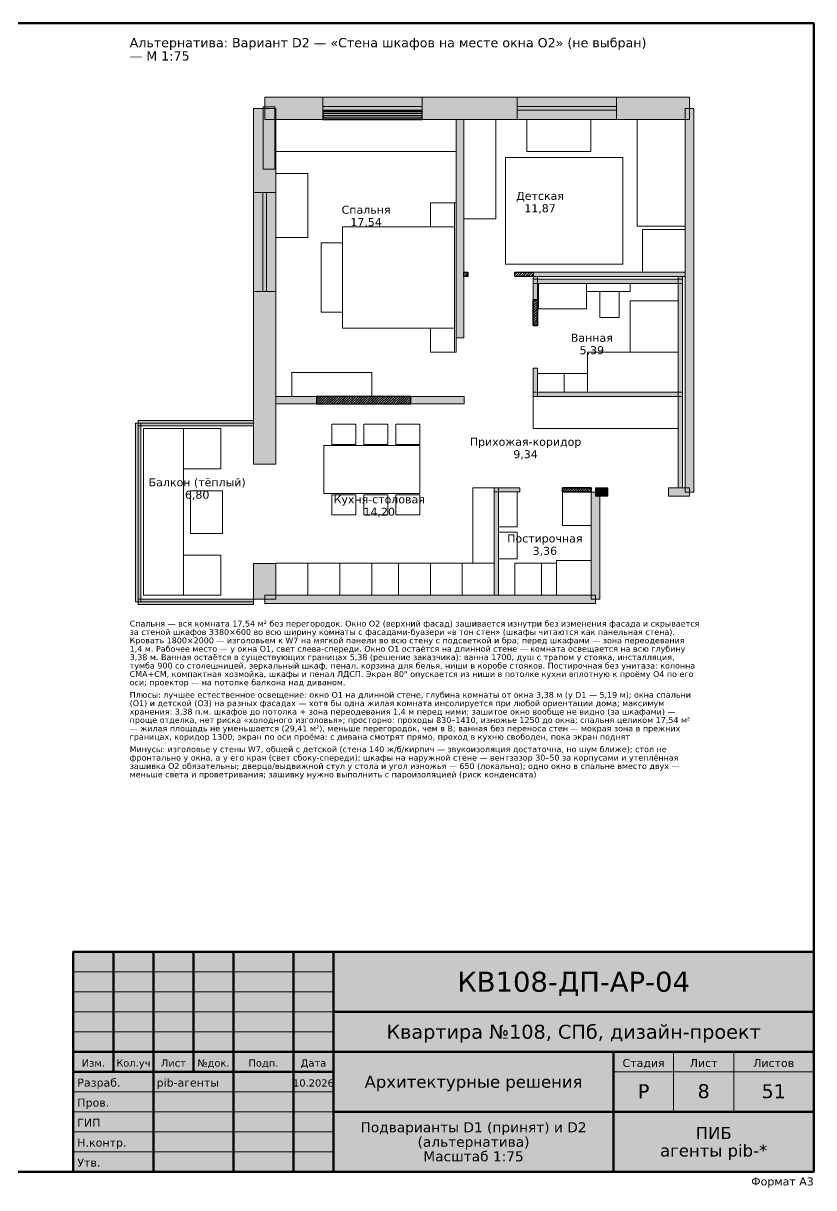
# Model space of a CAD drawing. Header units: millimetres. Extents: x 1500 to 31125, y 77 to 21900.
# Drawn here: x 16312 to 31125, y 77 to 21900 of the extents above; entities that cross this region are included whole.
import ezdxf
from ezdxf.enums import TextEntityAlignment as Align

# ---------------------------------------------------------------- set-up
doc = ezdxf.new("R2010")
doc.units = ezdxf.units.MM
for name, color, linetype in [('AR-NEW', 5, 'CONTINUOUS'), ('AR-WALLS', 7, 'CONTINUOUS'), ('FRAME', 7, 'CONTINUOUS'), ('FURN', 8, 'CONTINUOUS'), ('TEXT', 7, 'CONTINUOUS')]:
    doc.layers.add(name, color=color, linetype=linetype)
doc.styles.add('GOST', font='DejaVuSans.ttf')

msp = doc.modelspace()

# ---------------------------------------------------------------- hatches: boundary and pattern name
at = {"layer": 'AR-NEW', "true_color": 0x8a6d3b}
h = msp.add_hatch(dxfattribs=at)
h.set_pattern_fill('LINE', scale=13.75)
h.paths.add_polyline_path([(23786.25, 20096), (23786.25, 20246), (21926.25, 20246), (21926.25, 20096), (23786.25, 20096)])
at = {"layer": 'AR-NEW', "true_color": 0xf3ead8, "transparency": 33554559}
h = msp.add_hatch(color=7, dxfattribs=at)
h.dxf.hatch_style = 1
h.paths.add_polyline_path([(23786.25, 20096), (23786.25, 20246), (21926.25, 20246), (21926.25, 20096), (23786.25, 20096)])
at = {"layer": 'AR-NEW', "true_color": 0x1f4e9c}
h = msp.add_hatch(dxfattribs=at)
h.set_pattern_fill('ANSI31', scale=10.3125)
h.paths.add_polyline_path([(24566.25, 17156), (24566.25, 17236), (24646.25, 17236), (24646.25, 17156), (24566.25, 17156)])
h = msp.add_hatch(dxfattribs=at)
h.set_pattern_fill('ANSI31', scale=10.3125)
h.paths.add_polyline_path([(25866.25, 17236), (25866.25, 17156), (25526.25, 17156), (25526.25, 17236), (25866.25, 17236)])
h = msp.add_hatch(dxfattribs=at)
h.set_pattern_fill('ANSI31', scale=10.3125)
h.paths.add_polyline_path([(25946.25, 16235), (25946.25, 16716), (25866.25, 16716), (25866.25, 16235), (25946.25, 16235)])
at = {"layer": 'AR-NEW', "true_color": 0xe3eefb, "transparency": 33554559}
h = msp.add_hatch(color=7, dxfattribs=at)
h.dxf.hatch_style = 1
h.paths.add_polyline_path([(25946.25, 16235), (25946.25, 16716), (25866.25, 16716), (25866.25, 16235), (25946.25, 16235)])
at = {"layer": 'AR-NEW', "true_color": 0x1f4e9c}
h = msp.add_hatch(dxfattribs=at)
h.set_pattern_fill('ANSI31', scale=10.3125)
h.paths.add_polyline_path([(25866.25, 16716), (25946.25, 16716), (25946.25, 16235), (25866.25, 16235), (25866.25, 16716)])
h = msp.add_hatch(dxfattribs=at)
h.set_pattern_fill('ANSI31', scale=10.3125)
h.paths.add_polyline_path([(23576.25, 14766), (23576.25, 14906), (21806.25, 14906), (21806.25, 14766), (23576.25, 14766)])
at = {"layer": 'AR-NEW', "true_color": 0xfbf3df, "transparency": 33554559}
h = msp.add_hatch(color=7, dxfattribs=at)
h.dxf.hatch_style = 1
h.paths.add_polyline_path([(23576.25, 14766), (23576.25, 14906), (21806.25, 14906), (21806.25, 14766), (23576.25, 14766)])
at = {"layer": 'AR-NEW', "true_color": 0x1f4e9c}
h = msp.add_hatch(dxfattribs=at)
h.set_pattern_fill('ANSI31', scale=10.3125)
h.paths.add_polyline_path([(23576.25, 14765), (23576.25, 14905), (21806.25, 14905), (21806.25, 14765), (23576.25, 14765)])
h = msp.add_hatch(dxfattribs=at)
h.set_pattern_fill('ANSI31', scale=10.3125)
h.paths.add_polyline_path([(26956.25, 13116), (26956.25, 13196), (26416.25, 13196), (26416.25, 13116), (26956.25, 13116)])
at = {"layer": 'AR-NEW', "true_color": 0xe3eefb, "transparency": 33554559}
h = msp.add_hatch(color=7, dxfattribs=at)
h.dxf.hatch_style = 1
h.paths.add_polyline_path([(26956.25, 13116), (26956.25, 13196), (26416.25, 13196), (26416.25, 13116), (26956.25, 13116)])
at = {"layer": 'AR-NEW', "true_color": 0x1f4e9c}
h = msp.add_hatch(dxfattribs=at)
h.set_pattern_fill('ANSI31', scale=10.3125)
h.paths.add_polyline_path([(26956.25, 13196), (26956.25, 13116), (26416.25, 13116), (26416.25, 13196), (26956.25, 13196)])
at = {"layer": 'AR-WALLS', "true_color": 0x262626}
h = msp.add_hatch(color=7, dxfattribs=at)
h.dxf.hatch_style = 1
h.paths.add_polyline_path([(20836.25, 20516), (21926.25, 20516), (21926.25, 20096), (20836.25, 20096), (20836.25, 20516)])
at = {"layer": 'AR-WALLS', "true_color": 0xffffff}
h = msp.add_hatch(color=7, dxfattribs=at)
h.dxf.hatch_style = 1
h.paths.add_polyline_path([(21926.25, 20096), (23786.25, 20096), (23786.25, 20516), (21926.25, 20516)])
at = {"layer": 'AR-WALLS', "true_color": 0x262626}
h = msp.add_hatch(color=7, dxfattribs=at)
h.dxf.hatch_style = 1
h.paths.add_polyline_path([(23786.25, 20096), (23786.25, 20516), (25566.25, 20516), (25566.25, 20096), (23786.25, 20096)])
at = {"layer": 'AR-WALLS', "true_color": 0xffffff}
h = msp.add_hatch(color=7, dxfattribs=at)
h.dxf.hatch_style = 1
h.paths.add_polyline_path([(25566.25, 20096), (27427.25, 20096), (27427.25, 20516), (25566.25, 20516)])
at = {"layer": 'AR-WALLS', "true_color": 0x262626}
h = msp.add_hatch(color=7, dxfattribs=at)
h.dxf.hatch_style = 1
h.paths.add_polyline_path([(28796.25, 20096), (27427.25, 20096), (27427.25, 20516), (28796.25, 20516), (28796.25, 20096)])
h = msp.add_hatch(color=7, dxfattribs=at)
h.dxf.hatch_style = 1
h.paths.add_polyline_path([(21046.25, 20306), (21046.25, 18731), (20626.25, 18731), (20626.25, 20306), (21046.25, 20306)])
h = msp.add_hatch(color=7, dxfattribs=at)
h.dxf.hatch_style = 1
h.paths.add_polyline_path([(21025.25, 19166), (21025.25, 20336), (20806.25, 20336), (20806.25, 19166), (21025.25, 19166)])
h = msp.add_hatch(color=7, dxfattribs=at)
h.dxf.hatch_style = 1
h.paths.add_polyline_path([(28876.25, 13115), (28876.25, 20306), (28716.25, 20306), (28716.25, 13115), (28876.25, 13115)])
h = msp.add_hatch(color=7, dxfattribs=at)
h.dxf.hatch_style = 1
h.paths.add_polyline_path([(24426.25, 20096), (24566.25, 20096), (24566.25, 16005), (24426.25, 16005), (24426.25, 20096)])
at = {"layer": 'AR-WALLS', "true_color": 0xffffff}
h = msp.add_hatch(color=7, dxfattribs=at)
h.dxf.hatch_style = 1
h.paths.add_polyline_path([(20626.25, 16871), (21046.25, 16871), (21046.25, 18731), (20626.25, 18731)])
at = {"layer": 'AR-WALLS', "true_color": 0x6e6e6e}
h = msp.add_hatch(color=7, dxfattribs=at)
h.dxf.hatch_style = 1
h.paths.add_polyline_path([(28716.25, 17155), (28716.25, 17235), (25866.25, 17235), (25866.25, 17155), (28716.25, 17155)])
h = msp.add_hatch(color=7, dxfattribs=at)
h.dxf.hatch_style = 1
h.paths.add_polyline_path([(25946.25, 17155), (25946.25, 16716), (25866.25, 16716), (25866.25, 17155), (25946.25, 17155)])
h = msp.add_hatch(color=7, dxfattribs=at)
h.dxf.hatch_style = 1
h.paths.add_polyline_path([(28667.25, 17026), (28667.25, 17106), (25866.25, 17106), (25866.25, 17026), (28667.25, 17026)])
h = msp.add_hatch(color=7, dxfattribs=at)
h.dxf.hatch_style = 1
h.paths.add_polyline_path([(28667.25, 13196), (28667.25, 17155), (28587.25, 17155), (28587.25, 13196), (28667.25, 13196)])
at = {"layer": 'AR-WALLS', "true_color": 0x262626}
h = msp.add_hatch(color=7, dxfattribs=at)
h.dxf.hatch_style = 1
h.paths.add_polyline_path([(20626.25, 16871), (21046.25, 16871), (21046.25, 13635), (20626.25, 13635), (20626.25, 16871)])
at = {"layer": 'AR-WALLS', "true_color": 0x6e6e6e}
h = msp.add_hatch(color=7, dxfattribs=at)
h.dxf.hatch_style = 1
h.paths.add_polyline_path([(25866.25, 14906), (25866.25, 15435), (25946.25, 15435), (25946.25, 14906), (25866.25, 14906)])
at = {"layer": 'AR-WALLS', "true_color": 0x262626}
h = msp.add_hatch(color=7, dxfattribs=at)
h.dxf.hatch_style = 1
h.paths.add_polyline_path([(21046.25, 14765), (21046.25, 14905), (21806.25, 14905), (21806.25, 14765), (21046.25, 14765)])
h = msp.add_hatch(color=7, dxfattribs=at)
h.dxf.hatch_style = 1
h.paths.add_polyline_path([(24576.25, 14905), (24576.25, 14765), (23576.25, 14765), (23576.25, 14905), (24576.25, 14905)])
at = {"layer": 'AR-WALLS', "true_color": 0x6e6e6e}
h = msp.add_hatch(color=7, dxfattribs=at)
h.dxf.hatch_style = 1
h.paths.add_polyline_path([(28667.25, 14906), (28667.25, 14986), (25866.25, 14986), (25866.25, 14906), (28667.25, 14906)])
at = {"layer": 'AR-WALLS', "true_color": 0xffffff}
h = msp.add_hatch(color=7, dxfattribs=at)
h.dxf.hatch_style = 1
h.paths.add_polyline_path([(18465.25, 14353), (20626.25, 14353), (20626.25, 14453), (18465.25, 14453)])
h = msp.add_hatch(color=7, dxfattribs=at)
h.dxf.hatch_style = 1
h.paths.add_polyline_path([(18415.25, 11055), (18515.25, 11055), (18515.25, 14403), (18415.25, 14403)])
at = {"layer": 'AR-WALLS', "true_color": 0x6e6e6e}
h = msp.add_hatch(color=7, dxfattribs=at)
h.dxf.hatch_style = 1
h.paths.add_polyline_path([(25216.25, 11185), (25216.25, 13196), (25136.25, 13196), (25136.25, 11185), (25216.25, 11185)])
h = msp.add_hatch(color=7, dxfattribs=at)
h.dxf.hatch_style = 1
h.paths.add_polyline_path([(25136.25, 13196), (25616.25, 13196), (25616.25, 13116), (25136.25, 13116), (25136.25, 13196)])
at = {"layer": 'AR-WALLS', "true_color": 0x262626}
h = msp.add_hatch(color=7, dxfattribs=at)
h.dxf.hatch_style = 1
h.paths.add_polyline_path([(27116.25, 11105), (27116.25, 13115), (26956.25, 13115), (26956.25, 11105), (27116.25, 11105)])
h = msp.add_hatch(color=7, dxfattribs=at)
h.dxf.hatch_style = 1
h.paths.add_polyline_path([(27036.25, 13035), (27036.25, 13195), (27266.25, 13195), (27266.25, 13035), (27036.25, 13035)])
h = msp.add_hatch(color=7, dxfattribs=at)
h.dxf.hatch_style = 1
h.paths.add_polyline_path([(28796.25, 13195), (28796.25, 13035), (28406.25, 13035), (28406.25, 13195), (28796.25, 13195)])
h = msp.add_hatch(color=7, dxfattribs=at)
h.dxf.hatch_style = 1
h.paths.add_polyline_path([(20626.25, 11105), (20626.25, 11775), (21046.25, 11775), (21046.25, 11105), (20626.25, 11105)])
h = msp.add_hatch(color=7, dxfattribs=at)
h.dxf.hatch_style = 1
h.paths.add_polyline_path([(27036.25, 11025), (27036.25, 11185), (20836.25, 11185), (20836.25, 11025), (27036.25, 11025)])
at = {"layer": 'AR-WALLS', "true_color": 0xffffff}
h = msp.add_hatch(color=7, dxfattribs=at)
h.dxf.hatch_style = 1
h.paths.add_polyline_path([(18465.25, 11005), (20626.25, 11005), (20626.25, 11105), (18465.25, 11105)])
at = {"layer": 'FRAME', "true_color": 0xffffff}
h = msp.add_hatch(color=7, dxfattribs=at)
h.dxf.hatch_style = 1
h.paths.add_polyline_path([(17250, 375), (31125, 375), (31125, 4500), (17250, 4500)])

# ---------------------------------------------------------------- linework, layer by layer
at = {"layer": 'AR-NEW', "lineweight": 30, "true_color": 0x1f4e9c}
msp.add_lwpolyline([(23786.25, 20096), (23786.25, 20246), (21926.25, 20246), (21926.25, 20096), (23786.25, 20096)], close=True, dxfattribs=at)
at = {"layer": 'AR-NEW', "lineweight": 25, "true_color": 0x1f4e9c}
for points in [[(24566.25, 17156), (24566.25, 17236), (24646.25, 17236), (24646.25, 17156), (24566.25, 17156)], [(25866.25, 17236), (25866.25, 17156), (25526.25, 17156), (25526.25, 17236), (25866.25, 17236)], [(25946.25, 16235), (25946.25, 16716), (25866.25, 16716), (25866.25, 16235), (25946.25, 16235)], [(25866.25, 16716), (25946.25, 16716), (25946.25, 16235), (25866.25, 16235), (25866.25, 16716)], [(23576.25, 14766), (23576.25, 14906), (21806.25, 14906), (21806.25, 14766), (23576.25, 14766)], [(23576.25, 14765), (23576.25, 14905), (21806.25, 14905), (21806.25, 14765), (23576.25, 14765)], [(26956.25, 13116), (26956.25, 13196), (26416.25, 13196), (26416.25, 13116), (26956.25, 13116)], [(26956.25, 13196), (26956.25, 13116), (26416.25, 13116), (26416.25, 13196), (26956.25, 13196)]]:
    msp.add_lwpolyline(points, close=True, dxfattribs=at)
at = {"layer": 'AR-WALLS', "color": 7, "lineweight": 20}
for points in [[(20836.25, 20516), (21926.25, 20516), (21926.25, 20096), (20836.25, 20096), (20836.25, 20516)], [(23786.25, 20096), (23786.25, 20516), (25566.25, 20516), (25566.25, 20096), (23786.25, 20096)], [(28796.25, 20096), (27427.25, 20096), (27427.25, 20516), (28796.25, 20516), (28796.25, 20096)], [(21046.25, 20306), (21046.25, 18731), (20626.25, 18731), (20626.25, 20306), (21046.25, 20306)], [(21025.25, 19166), (21025.25, 20336), (20806.25, 20336), (20806.25, 19166), (21025.25, 19166)], [(28876.25, 13115), (28876.25, 20306), (28716.25, 20306), (28716.25, 13115), (28876.25, 13115)], [(24426.25, 20096), (24566.25, 20096), (24566.25, 16005), (24426.25, 16005), (24426.25, 20096)], [(28716.25, 17155), (28716.25, 17235), (25866.25, 17235), (25866.25, 17155), (28716.25, 17155)], [(25946.25, 17155), (25946.25, 16716), (25866.25, 16716), (25866.25, 17155), (25946.25, 17155)], [(28667.25, 17026), (28667.25, 17106), (25866.25, 17106), (25866.25, 17026), (28667.25, 17026)], [(28667.25, 13196), (28667.25, 17155), (28587.25, 17155), (28587.25, 13196), (28667.25, 13196)], [(20626.25, 16871), (21046.25, 16871), (21046.25, 13635), (20626.25, 13635), (20626.25, 16871)], [(25866.25, 14906), (25866.25, 15435), (25946.25, 15435), (25946.25, 14906), (25866.25, 14906)], [(21046.25, 14765), (21046.25, 14905), (21806.25, 14905), (21806.25, 14765), (21046.25, 14765)], [(24576.25, 14905), (24576.25, 14765), (23576.25, 14765), (23576.25, 14905), (24576.25, 14905)], [(28667.25, 14906), (28667.25, 14986), (25866.25, 14986), (25866.25, 14906), (28667.25, 14906)], [(18465.25, 14353), (20626.25, 14353), (20626.25, 14453), (18465.25, 14453)], [(18415.25, 11055), (18515.25, 11055), (18515.25, 14403), (18415.25, 14403)], [(25216.25, 11185), (25216.25, 13196), (25136.25, 13196), (25136.25, 11185), (25216.25, 11185)], [(25136.25, 13196), (25616.25, 13196), (25616.25, 13116), (25136.25, 13116), (25136.25, 13196)], [(27116.25, 11105), (27116.25, 13115), (26956.25, 13115), (26956.25, 11105), (27116.25, 11105)], [(27036.25, 13035), (27036.25, 13195), (27266.25, 13195), (27266.25, 13035), (27036.25, 13035)], [(28796.25, 13195), (28796.25, 13035), (28406.25, 13035), (28406.25, 13195), (28796.25, 13195)], [(20626.25, 11105), (20626.25, 11775), (21046.25, 11775), (21046.25, 11105), (20626.25, 11105)], [(27036.25, 11025), (27036.25, 11185), (20836.25, 11185), (20836.25, 11025), (27036.25, 11025)], [(18465.25, 11005), (20626.25, 11005), (20626.25, 11105), (18465.25, 11105)]]:
    msp.add_lwpolyline(points, close=True, dxfattribs=at)
at = {"layer": 'AR-WALLS', "color": 7, "lineweight": 15}
for points in [[(21926.25, 20096), (23786.25, 20096), (23786.25, 20516), (21926.25, 20516)], [(25566.25, 20096), (27427.25, 20096), (27427.25, 20516), (25566.25, 20516)], [(20626.25, 16871), (21046.25, 16871), (21046.25, 18731), (20626.25, 18731)]]:
    msp.add_lwpolyline(points, close=True, dxfattribs=at)
for points in [[(21926.25, 20339.6), (23786.25, 20339.6)], [(25566.25, 20339.6), (27427.25, 20339.6)], [(21926.25, 20272.4), (23786.25, 20272.4)], [(25566.25, 20272.4), (27427.25, 20272.4)], [(20802.65, 16871), (20802.65, 18731)], [(20869.85, 16871), (20869.85, 18731)], [(18465.25, 11055), (18465.25, 14403)], [(18465.25, 14403), (20626.25, 14403)], [(18465.25, 11055), (20626.25, 11055)]]:
    msp.add_lwpolyline(points, dxfattribs=at)
at = {"layer": 'FRAME', "color": 7, "lineweight": 50}
for points in [[(1500, 375), (31125, 375), (31125, 21900), (1500, 21900)], [(17250, 375), (31125, 375), (31125, 4500), (17250, 4500)]]:
    msp.add_lwpolyline(points, close=True, dxfattribs=at)
for points in [[(18000, 2250), (18000, 4500)], [(18750, 375), (18750, 4500)], [(19500, 2250), (19500, 4500)], [(20250, 375), (20250, 4500)], [(21375, 375), (21375, 4500)], [(22125, 375), (22125, 4500)], [(22125, 3375), (31125, 3375)], [(17250, 2625), (22125, 2625)], [(22125, 2625), (31125, 2625)], [(27375, 375), (27375, 2625)], [(17250, 2250), (22125, 2250)], [(22125, 1500), (31125, 1500)]]:
    msp.add_lwpolyline(points, dxfattribs=at)
at = {"layer": 'FRAME', "color": 7, "lineweight": 20}
for points in [[(17250, 4125), (22125, 4125)], [(17250, 3750), (22125, 3750)], [(17250, 3375), (22125, 3375)], [(17250, 3000), (22125, 3000)], [(28500, 1500), (28500, 2625)], [(29625, 1500), (29625, 2625)], [(27375, 2250), (31125, 2250)], [(17250, 1875), (22125, 1875)], [(17250, 1500), (22125, 1500)], [(17250, 1125), (22125, 1125)], [(17250, 750), (22125, 750)]]:
    msp.add_lwpolyline(points, dxfattribs=at)
at = {"layer": 'FURN', "lineweight": 13, "true_color": 0xb8b8b8}
for points in [[(21046.25, 19496), (24426.25, 19496), (24426.25, 20096), (21046.25, 20096)], [(24566.25, 18236), (25166.25, 18236), (25166.25, 20096), (24566.25, 20096)], [(25746.25, 19496), (26946.25, 19496), (26946.25, 20096), (25746.25, 20096)], [(27816.25, 18096), (28716.25, 18096), (28716.25, 20096), (27816.25, 20096)], [(25346.25, 17385), (27546.25, 17385), (27546.25, 19385), (25346.25, 19385)], [(21046.25, 17885), (21646.25, 17885), (21646.25, 19085), (21046.25, 19085)], [(23946.25, 18085), (24396.25, 18085), (24396.25, 18535), (23946.25, 18535)], [(24396.25, 15735), (24426.25, 15735), (24426.25, 18535), (24396.25, 18535)], [(22296.25, 16185), (24396.25, 16185), (24396.25, 18085), (22296.25, 18085)], [(27916.25, 17236), (28716.25, 17236), (28716.25, 18036), (27916.25, 18036)], [(21896.25, 16485), (22296.25, 16485), (22296.25, 17785), (21896.25, 17785)], [(25966.25, 16546), (26866.25, 16546), (26866.25, 17026), (25966.25, 17026)], [(26866.25, 16876), (27687.25, 16876), (27687.25, 17026), (26866.25, 17026)], [(27116.25, 16386), (27476.25, 16386), (27476.25, 16876), (27116.25, 16876)], [(27687.25, 15735), (28587.25, 15735), (28587.25, 16701), (27687.25, 16701)], [(23946.25, 15735), (24396.25, 15735), (24396.25, 16185), (23946.25, 16185)], [(26887.25, 14985), (28587.25, 14985), (28587.25, 15735), (26887.25, 15735)], [(21346.25, 14906), (22846.25, 14906), (22846.25, 15356), (21346.25, 15356)], [(25946.25, 14985), (26446.25, 14985), (26446.25, 15335), (25946.25, 15335)], [(26446.25, 14985), (26887.25, 14985), (26887.25, 15335), (26446.25, 15335)], [(25866.25, 14306), (28587.25, 14306), (28587.25, 14906), (25866.25, 14906)], [(18565.25, 11180), (19315.25, 11180), (19315.25, 14303), (18565.25, 14303)], [(19315.25, 13553), (20015.25, 13553), (20015.25, 14303), (19315.25, 14303)], [(22096.25, 14005), (22546.25, 14005), (22546.25, 14385), (22096.25, 14385)], [(22696.25, 14005), (23146.25, 14005), (23146.25, 14385), (22696.25, 14385)], [(23296.25, 14005), (23746.25, 14005), (23746.25, 14385), (23296.25, 14385)], [(21946.25, 13085), (23746.25, 13085), (23746.25, 13985), (21946.25, 13985)], [(19446.25, 12335), (20046.25, 12335), (20046.25, 13135), (19446.25, 13135)], [(24736.25, 11785), (25136.25, 11785), (25136.25, 13196), (24736.25, 13196)], [(25216.25, 12465), (25566.25, 12465), (25566.25, 13116), (25216.25, 13116)], [(26416.25, 12485), (26956.25, 12485), (26956.25, 13116), (26416.25, 13116)], [(22096.25, 12685), (22546.25, 12685), (22546.25, 13065), (22096.25, 13065)], [(22696.25, 12685), (23146.25, 12685), (23146.25, 13065), (22696.25, 13065)], [(23296.25, 12685), (23746.25, 12685), (23746.25, 13065), (23296.25, 13065)], [(25216.25, 11866), (25566.25, 11866), (25566.25, 12366), (25216.25, 12366)], [(19315.25, 11180), (20015.25, 11180), (20015.25, 11930), (19315.25, 11930)], [(21046.25, 11185), (21646.25, 11185), (21646.25, 11785), (21046.25, 11785)], [(21646.25, 11185), (22246.25, 11185), (22246.25, 11785), (21646.25, 11785)], [(22246.25, 11185), (22846.25, 11185), (22846.25, 11785), (22246.25, 11785)], [(22846.25, 11185), (23346.25, 11185), (23346.25, 11785), (22846.25, 11785)], [(23346.25, 11185), (23946.25, 11185), (23946.25, 11785), (23346.25, 11785)], [(23946.25, 11185), (24536.25, 11185), (24536.25, 11785), (23946.25, 11785)], [(24536.25, 11185), (25136.25, 11185), (25136.25, 11785), (24536.25, 11785)], [(25526.25, 11185), (26026.25, 11185), (26026.25, 11785), (25526.25, 11785)], [(26026.25, 11185), (26306.25, 11185), (26306.25, 11785), (26026.25, 11785)], [(26306.25, 11185), (26956.25, 11185), (26956.25, 11835), (26306.25, 11835)]]:
    msp.add_lwpolyline(points, close=True, dxfattribs=at)

# ---------------------------------------------------------------- texts
at = {"layer": 'FRAME', "color": 7, "style": 'GOST'}
for s, height, p in [('КВ108-ДП-АР-04', 375, (26625, 3750)), ('Квартира №108, СПб, дизайн-проект', 262.5, (26625, 2868.75)), ('Изм.', 135, (17625, 2347.5)), ('Кол.уч', 135, (18375, 2347.5)), ('Лист', 135, (19125, 2347.5)), ('№док.', 135, (19875, 2347.5)), ('Подп.', 135, (20812.5, 2347.5)), ('Дата', 135, (21750, 2347.5)), ('Стадия', 150, (27937.5, 2340)), ('Лист', 150, (29062.5, 2340)), ('Листов', 150, (30375, 2340)), ('10.2026', 135, (21750, 1972.5)), ('Архитектурные решения', 225, (24750, 1950)), ('Р', 262.5, (27937.5, 1755)), ('8', 262.5, (29062.5, 1755)), ('51', 262.5, (30375, 1755)), ('Подварианты D1 (принят) и D2', 187.5, (24750, 1115.62)), ('ПИБ', 225, (29250, 988.12)), ('(альтернатива)', 187.5, (24750, 843.75)), ('агенты pib-*', 225, (29250, 661.88)), ('Масштаб 1:75', 187.5, (24750, 571.88))]:
    msp.add_text(s, height=height, dxfattribs=at).set_placement(p, align=Align.CENTER)
for s, p in [('Разраб.', (17325, 1972.5)), ('pib-агенты', (18810, 1972.5)), ('Пров.', (17325, 1597.5)), ('ГИП', (17325, 1222.5)), ('Н.контр.', (17325, 847.5)), ('Утв.', (17325, 472.5))]:
    msp.add_text(s, height=150, dxfattribs=at).set_placement(p)
msp.add_text('Формат A3', height=150, dxfattribs=at).set_placement((31125, 120), align=Align.RIGHT)
at = {"layer": 'TEXT', "color": 7, "style": 'GOST'}
for s, height, p in [('Альтернатива: Вариант D2 — «Стена шкафов на месте окна O2» (не выбран)', 172.5, (18306.25, 21450)), ('— М 1:75', 172.5, (18306.25, 21202.5)), ('Спальня — вся комната 17,54 м² без перегородок. Окно O2 (верхний фасад) зашивается изнутри без изменения фасада и скрывается', 108.75, (18306.25, 10595)), ('за стеной шкафов 3380×600 во всю ширину комнаты с фасадами-буазери «в тон стен» (шкафы читаются как панельная стена).', 108.75, (18306.25, 10437.5)), ('Кровать 1800×2000 — изголовьем к W7 на мягкой панели во всю стену с подсветкой и бра; перед шкафами — зона переодевания', 108.75, (18306.25, 10280)), ('3,38 м. Ванная остаётся в существующих границах 5,38 (решение заказчика): ванна 1700, душ с трапом у стояка, инсталляция,', 108.75, (18306.25, 9965)), ('1,4 м. Рабочее место — у окна O1, свет слева-спереди. Окно O1 остаётся на длинной стене — комната освещается на всю глубину', 108.75, (18306.25, 10122.5)), ('тумба 900 со столешницей, зеркальный шкаф, пенал, корзина для белья, ниши в коробе стояков. Постирочная без унитаза: колонна', 108.75, (18306.25, 9807.5)), ('оси; проектор — на потолке балкона над диваном.', 108.75, (18306.25, 9492.5)), ('СМА+СМ, компактная хозмойка, шкафы и пенал ЛДСП. Экран 80" опускается из ниши в потолке кухни вплотную к проёму O4 по его', 108.75, (18306.25, 9650)), ('(O1) и детской (O3) на разных фасадах — хотя бы одна жилая комната инсолируется при любой ориентации дома; максимум', 108.75, (18306.25, 9102.5)), ('Плюсы: лучшее естественное освещение: окно O1 на длинной стене, глубина комнаты от окна 3,38 м (у D1 — 5,19 м); окна спальни', 108.75, (18306.25, 9260)), ('хранения: 3,38 п.м. шкафов до потолка + зона переодевания 1,4 м перед ними; зашитое окно вообще не видно (за шкафами) —', 108.75, (18306.25, 8945)), ('— жилая площадь не уменьшается (29,41 м²), меньше перегородок, чем в B; ванная без переноса стен — мокрая зона в прежних', 108.75, (18306.25, 8630)), ('проще отделка, нет риска «холодного изголовья»; просторно: проходы 830–1410, изножье 1250 до окна; спальня целиком 17,54 м²', 108.75, (18306.25, 8787.5)), ('границах, коридор 1300; экран по оси проёма: с дивана смотрят прямо, проход в кухню свободен, пока экран поднят', 108.75, (18306.25, 8472.5)), ('Минусы: изголовье у стены W7, общей с детской (стена 140 ж/б/кирпич — звукоизоляция достаточна, но шум ближе); стол не', 108.75, (18306.25, 8240)), ('фронтально у окна, а у его края (свет сбоку-спереди); шкафы на наружной стене — вентзазор 30–50 за корпусами и утеплённая', 108.75, (18306.25, 8082.5)), ('зашивка O2 обязательны; дверца/выдвижной стул у стола и угол изножья — 650 (локально); одно окно в спальне вместо двух —', 108.75, (18306.25, 7925)), ('меньше света и проветривания; зашивку нужно выполнить с пароизоляцией (риск конденсата)', 108.75, (18306.25, 7767.5))]:
    msp.add_text(s, height=height, dxfattribs=at).set_placement(p)
for s, p in [('Детская', (25996.25, 18591)), ('Спальня', (22736.25, 18331)), ('11,87', (25996.25, 18358.5)), ('17,54', (22736.25, 18098.5)), ('Ванная', (26966.75, 15930.5)), ('5,39', (26966.75, 15698)), ('Прихожая-коридор', (25724.64, 13981.87)), ('9,34', (25724.64, 13749.37)), ('Балкон (тёплый)', (19570.75, 13222.5)), ('6,80', (19570.75, 12990)), ('Кухня-столовая', (22983.41, 12903.99)), ('14,20', (22983.41, 12671.49)), ('Постирочная', (26086.25, 12171)), ('3,36', (26086.25, 11938.5))]:
    msp.add_text(s, height=150, dxfattribs=at).set_placement(p, align=Align.CENTER)

doc.saveas('drawing.dxf')
